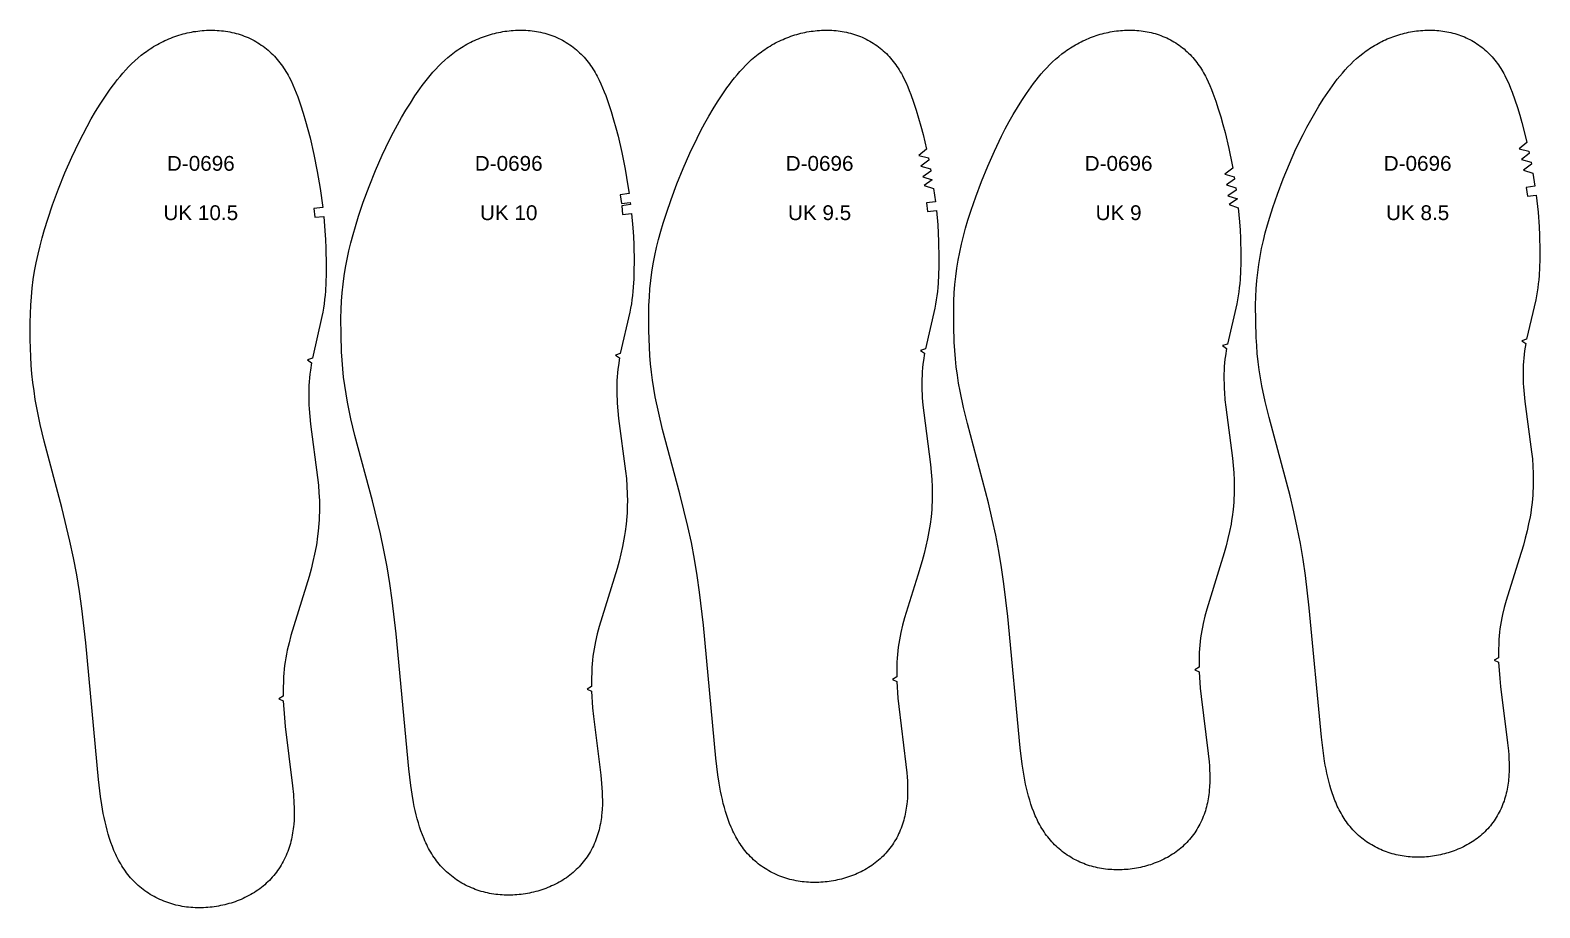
# Model space of a CAD drawing. Header units: millimetres. Extents: x -700 to 1195, y 156 to 469.
# Drawn here: x -270 to 240, y 173 to 469 of the extents above; entities that cross this region are included whole.
import ezdxf

# ---------------------------------------------------------------- set-up
doc = ezdxf.new("R2010")
doc.units = ezdxf.units.MM
doc.layers.add('___H_1', color=18, linetype='Continuous', true_color=0x000000)
doc.layers.add('DEFAULT', color=7, linetype='Continuous', true_color=0xffffff)
doc.styles.add('Arial Regular', font='arial.ttf')

msp = doc.modelspace()

# ---------------------------------------------------------------- linework, layer by layer
at = {"layer": 'DEFAULT', "color": 18, "lineweight": 5, "true_color": 0x000000}
for points in [[(-170.83, 409.22), (-173.81, 408.87), (-173.49, 405.94), (-170.5, 406.24), (-170.06, 401.32), (-169.88, 398.42), (-169.75, 395.53), (-169.65, 389.73), (-169.67, 386.83), (-169.76, 383.93), (-169.93, 381.03), (-170.04, 379.59), (-170.19, 378.15), (-170.36, 376.71), (-170.58, 375.27), (-170.82, 373.85), (-171.1, 372.42), (-174.33, 358.29), (-175.96, 357.75), (-174.61, 356.81), (-175, 354.24), (-175.17, 352.95), (-175.31, 351.66), (-175.41, 350.36), (-175.48, 349.06), (-175.52, 347.76), (-175.54, 346.46), (-175.51, 343.86), (-175.46, 342.56), (-175.39, 341.26), (-175.18, 338.67), (-174.91, 336.08), (-172.53, 318.02), (-172.27, 315.43), (-172.08, 312.84), (-171.96, 310.24), (-171.93, 307.64), (-171.94, 306.34), (-171.98, 305.04), (-172.04, 303.74), (-172.13, 302.44), (-172.36, 299.85), (-172.67, 297.27), (-172.86, 295.98), (-173.07, 294.7), (-173.57, 292.14), (-174.14, 289.6), (-174.76, 287.08), (-175.43, 284.56), (-181.54, 264.67), (-182.21, 262.15), (-182.8, 259.62), (-183.06, 258.34), (-183.29, 257.06), (-183.5, 255.78), (-183.68, 254.49), (-183.83, 253.2), (-183.95, 251.9), (-184.04, 250.61), (-184.11, 249.31), (-184.18, 246.71), (-184.19, 244.1), (-185.67, 243.22), (-184.15, 242.6), (-183.78, 236.82), (-183.51, 233.93), (-181.01, 213.78), (-180.72, 210.9), (-180.53, 208.01), (-180.47, 206.56), (-180.45, 205.11), (-180.46, 203.66), (-180.52, 202.21), (-180.62, 200.76), (-180.69, 200.04), (-180.78, 199.32), (-180.88, 198.61), (-180.99, 197.89), (-181.11, 197.18), (-181.25, 196.47), (-181.41, 195.76), (-181.58, 195.05), (-181.76, 194.35), (-181.96, 193.66), (-182.18, 192.96), (-182.41, 192.28), (-182.66, 191.6), (-182.92, 190.92), (-183.2, 190.26), (-183.5, 189.6), (-183.82, 188.94), (-184.15, 188.3), (-184.49, 187.67), (-184.86, 187.04), (-185.24, 186.42), (-185.64, 185.82), (-186.05, 185.22), (-186.47, 184.64), (-186.92, 184.06), (-187.37, 183.5), (-187.85, 182.95), (-188.33, 182.41), (-188.83, 181.89), (-189.35, 181.38), (-189.88, 180.89), (-190.42, 180.4), (-190.97, 179.94), (-191.54, 179.49), (-192.11, 179.05), (-192.7, 178.62), (-193.3, 178.21), (-193.91, 177.82), (-194.53, 177.44), (-195.15, 177.08), (-195.79, 176.73), (-196.43, 176.39), (-197.08, 176.07), (-197.74, 175.76), (-198.4, 175.47), (-199.07, 175.2), (-199.74, 174.93), (-200.42, 174.68), (-201.11, 174.45), (-201.8, 174.23), (-202.49, 174.02), (-203.19, 173.83), (-203.9, 173.65), (-204.6, 173.49), (-205.31, 173.34), (-206.02, 173.2), (-206.73, 173.08), (-207.45, 172.97), (-208.17, 172.87), (-208.89, 172.79), (-209.61, 172.72), (-210.33, 172.67), (-211.06, 172.64), (-211.78, 172.61), (-212.51, 172.61), (-213.23, 172.61), (-213.95, 172.64), (-214.68, 172.68), (-215.4, 172.73), (-216.12, 172.8), (-216.84, 172.88), (-217.56, 172.98), (-218.28, 173.1), (-218.99, 173.23), (-219.7, 173.38), (-220.41, 173.55), (-221.11, 173.73), (-221.8, 173.93), (-222.5, 174.14), (-223.18, 174.37), (-223.87, 174.62), (-224.54, 174.88), (-225.21, 175.16), (-225.87, 175.45), (-226.53, 175.76), (-227.18, 176.09), (-227.81, 176.43), (-228.45, 176.79), (-229.07, 177.16), (-229.68, 177.55), (-230.28, 177.95), (-230.88, 178.37), (-231.46, 178.8), (-232.03, 179.25), (-232.59, 179.71), (-233.14, 180.18), (-233.68, 180.67), (-234.2, 181.17), (-234.72, 181.68), (-235.21, 182.21), (-235.7, 182.75), (-236.17, 183.3), (-236.63, 183.86), (-237.07, 184.44), (-237.49, 185.02), (-237.91, 185.62), (-238.31, 186.22), (-238.69, 186.84), (-239.07, 187.46), (-239.43, 188.09), (-239.77, 188.72), (-240.11, 189.37), (-240.43, 190.02), (-240.75, 190.67), (-241.04, 191.33), (-241.33, 192), (-241.87, 193.34), (-242.37, 194.7), (-242.83, 196.08), (-243.25, 197.47), (-243.63, 198.86), (-244, 200.27), (-244.33, 201.68), (-244.64, 203.09), (-244.93, 204.51), (-245.42, 207.37), (-245.83, 210.24), (-246.54, 216), (-250.78, 262.2), (-252.15, 273.72), (-252.97, 279.46), (-253.91, 285.18), (-254.98, 290.88), (-256.2, 296.55), (-258.92, 307.83), (-264.88, 330.25), (-266.22, 335.89), (-267.39, 341.57), (-267.9, 344.42), (-268.34, 347.29), (-268.72, 350.16), (-269.03, 353.05), (-269.25, 355.94), (-269.42, 358.83), (-269.6, 364.63), (-269.63, 370.43), (-269.58, 373.33), (-269.46, 376.22), (-269.24, 379.12), (-268.94, 382), (-268.57, 384.88), (-268.12, 387.74), (-267.59, 390.59), (-266.98, 393.43), (-266.3, 396.25), (-265.55, 399.05), (-264.75, 401.83), (-263.65, 405.36), (-262.05, 410.1), (-260.05, 415.55), (-257.9, 420.93), (-255.59, 426.25), (-253.11, 431.49), (-251.79, 434.08), (-250.43, 436.64), (-249.01, 439.16), (-247.53, 441.66), (-246.01, 444.13), (-244.43, 446.56), (-242.79, 448.95), (-241.95, 450.13), (-241.09, 451.3), (-240.2, 452.44), (-239.29, 453.57), (-238.35, 454.68), (-237.38, 455.76), (-236.39, 456.81), (-235.36, 457.83), (-234.3, 458.83), (-233.21, 459.78), (-232.09, 460.7), (-230.94, 461.59), (-230.36, 462.01), (-229.76, 462.43), (-229.16, 462.83), (-228.55, 463.23), (-227.94, 463.61), (-227.31, 463.98), (-226.68, 464.34), (-226.05, 464.68), (-225.4, 465.02), (-224.75, 465.34), (-224.1, 465.65), (-223.44, 465.95), (-222.77, 466.24), (-222.1, 466.51), (-221.43, 466.77), (-220.74, 467.02), (-220.06, 467.26), (-219.37, 467.48), (-218.68, 467.69), (-217.98, 467.89), (-217.28, 468.07), (-216.57, 468.24), (-215.86, 468.4), (-215.15, 468.54), (-214.44, 468.67), (-213.72, 468.78), (-213.01, 468.88), (-212.29, 468.97), (-211.57, 469.04), (-210.84, 469.09), (-210.12, 469.13), (-209.39, 469.16), (-208.67, 469.17), (-207.94, 469.17), (-207.22, 469.15), (-206.5, 469.11), (-205.77, 469.07), (-205.05, 469), (-204.33, 468.92), (-203.61, 468.83), (-202.89, 468.72), (-202.18, 468.59), (-201.47, 468.44), (-200.76, 468.28), (-200.06, 468.1), (-199.36, 467.9), (-198.67, 467.69), (-197.99, 467.45), (-197.31, 467.2), (-196.63, 466.93), (-195.97, 466.65), (-195.31, 466.34), (-194.66, 466.02), (-194.02, 465.68), (-193.39, 465.32), (-192.77, 464.95), (-192.16, 464.56), (-191.56, 464.15), (-190.97, 463.73), (-190.39, 463.3), (-189.82, 462.85), (-189.26, 462.38), (-188.72, 461.9), (-188.19, 461.41), (-187.67, 460.9), (-187.16, 460.39), (-186.67, 459.85), (-186.19, 459.31), (-185.73, 458.75), (-185.28, 458.18), (-184.84, 457.6), (-184.42, 457.01), (-184.02, 456.41), (-183.62, 455.81), (-183.24, 455.19), (-182.87, 454.56), (-182.52, 453.93), (-182.17, 453.29), (-181.52, 452), (-180.91, 450.69), (-180.34, 449.35), (-179.79, 448.01), (-179.28, 446.65), (-178.32, 443.92), (-177.43, 441.16), (-176.6, 438.38), (-175.81, 435.59), (-175.09, 432.78), (-173.8, 427.13), (-172.67, 421.44), (-171.72, 415.72)], [(-67.34, 413.93), (-70.31, 413.51), (-69.92, 410.58), (-66.94, 410.95), (-66.85, 410.21), (-69.83, 409.85), (-69.51, 406.92), (-66.52, 407.23), (-66.08, 402.34), (-65.9, 399.49), (-65.77, 396.63), (-65.67, 390.91), (-65.69, 388.05), (-65.78, 385.19), (-65.94, 382.33), (-66.06, 380.91), (-66.2, 379.48), (-66.37, 378.06), (-66.58, 376.65), (-66.83, 375.24), (-67.11, 373.84), (-70.3, 359.9), (-71.93, 359.36), (-70.58, 358.42), (-70.97, 355.89), (-71.13, 354.62), (-71.27, 353.34), (-71.37, 352.06), (-71.44, 350.78), (-71.48, 349.5), (-71.5, 348.22), (-71.47, 345.66), (-71.42, 344.37), (-71.35, 343.09), (-71.14, 340.54), (-70.87, 337.99), (-68.52, 320.2), (-68.26, 317.64), (-68.07, 315.09), (-67.96, 312.53), (-67.93, 309.96), (-67.94, 308.68), (-67.98, 307.4), (-68.04, 306.12), (-68.12, 304.84), (-68.35, 302.29), (-68.66, 299.74), (-68.85, 298.47), (-69.06, 297.21), (-69.55, 294.69), (-70.12, 292.19), (-70.73, 289.7), (-71.39, 287.22), (-77.44, 267.62), (-78.1, 265.14), (-78.68, 262.65), (-78.94, 261.39), (-79.17, 260.13), (-79.38, 258.87), (-79.56, 257.6), (-79.7, 256.32), (-79.82, 255.05), (-79.92, 253.77), (-79.98, 252.49), (-80.05, 249.92), (-80.06, 247.36), (-81.54, 246.48), (-80.03, 245.86), (-79.65, 240.15), (-79.39, 237.3), (-76.91, 217.43), (-76.63, 214.59), (-76.52, 213.16), (-76.43, 211.73), (-76.38, 210.3), (-76.36, 208.87), (-76.37, 207.44), (-76.43, 206.01), (-76.54, 204.59), (-76.61, 203.88), (-76.69, 203.17), (-76.79, 202.46), (-76.9, 201.75), (-77.03, 201.05), (-77.17, 200.35), (-77.32, 199.65), (-77.49, 198.96), (-77.67, 198.26), (-77.87, 197.58), (-78.09, 196.9), (-78.32, 196.22), (-78.56, 195.55), (-78.83, 194.89), (-79.11, 194.23), (-79.4, 193.58), (-79.72, 192.94), (-80.05, 192.3), (-80.39, 191.68), (-80.75, 191.06), (-81.13, 190.45), (-81.52, 189.86), (-81.93, 189.27), (-82.36, 188.7), (-82.8, 188.13), (-83.25, 187.58), (-83.72, 187.04), (-84.2, 186.51), (-84.7, 186), (-85.21, 185.5), (-85.73, 185.01), (-86.26, 184.54), (-86.81, 184.08), (-87.37, 183.64), (-87.94, 183.21), (-88.52, 182.79), (-89.12, 182.39), (-89.72, 182), (-90.33, 181.63), (-90.95, 181.27), (-91.57, 180.93), (-92.21, 180.6), (-92.85, 180.29), (-93.5, 179.98), (-94.15, 179.7), (-94.81, 179.43), (-95.48, 179.17), (-96.15, 178.92), (-96.83, 178.69), (-97.51, 178.48), (-98.2, 178.28), (-98.89, 178.09), (-99.58, 177.91), (-100.28, 177.75), (-100.97, 177.6), (-101.68, 177.47), (-102.38, 177.35), (-103.09, 177.24), (-103.8, 177.15), (-104.51, 177.07), (-105.22, 177), (-105.93, 176.95), (-106.64, 176.91), (-107.36, 176.89), (-108.07, 176.88), (-108.79, 176.89), (-109.5, 176.91), (-110.22, 176.95), (-110.93, 177), (-111.64, 177.07), (-112.35, 177.15), (-113.06, 177.25), (-113.77, 177.36), (-114.47, 177.49), (-115.17, 177.64), (-115.87, 177.8), (-116.56, 177.98), (-117.25, 178.17), (-117.93, 178.38), (-118.61, 178.6), (-119.29, 178.84), (-119.95, 179.1), (-120.62, 179.37), (-121.27, 179.66), (-121.92, 179.96), (-122.56, 180.28), (-123.19, 180.61), (-123.81, 180.96), (-124.43, 181.33), (-125.04, 181.71), (-125.63, 182.1), (-126.22, 182.51), (-126.8, 182.93), (-127.36, 183.37), (-127.92, 183.82), (-128.46, 184.29), (-128.99, 184.77), (-129.51, 185.26), (-130.02, 185.76), (-130.51, 186.28), (-130.99, 186.81), (-131.46, 187.35), (-131.91, 187.91), (-132.35, 188.47), (-132.78, 189.05), (-133.19, 189.63), (-133.59, 190.22), (-133.97, 190.83), (-134.34, 191.44), (-134.7, 192.06), (-135.05, 192.68), (-135.38, 193.32), (-135.71, 193.95), (-136.02, 194.6), (-136.31, 195.25), (-136.6, 195.9), (-137.14, 197.23), (-137.63, 198.57), (-138.08, 199.93), (-138.5, 201.3), (-138.89, 202.67), (-139.25, 204.06), (-139.59, 205.45), (-139.9, 206.84), (-140.18, 208.24), (-140.66, 211.06), (-141.07, 213.89), (-141.78, 219.57), (-145.98, 265.15), (-147.34, 276.51), (-148.15, 282.17), (-149.09, 287.82), (-150.15, 293.44), (-151.35, 299.03), (-154.05, 310.15), (-159.95, 332.26), (-161.28, 337.83), (-162.44, 343.43), (-162.94, 346.25), (-163.38, 349.07), (-163.75, 351.91), (-164.06, 354.75), (-164.28, 357.61), (-164.44, 360.46), (-164.62, 366.18), (-164.65, 371.9), (-164.6, 374.76), (-164.47, 377.62), (-164.26, 380.47), (-163.96, 383.32), (-163.59, 386.15), (-163.14, 388.98), (-162.62, 391.79), (-162.01, 394.58), (-161.34, 397.36), (-160.59, 400.13), (-159.79, 402.87), (-158.7, 406.35), (-157.11, 411.03), (-155.13, 416.39), (-153.01, 421.7), (-150.72, 426.95), (-148.25, 432.11), (-146.95, 434.66), (-145.6, 437.18), (-144.19, 439.67), (-142.73, 442.13), (-141.22, 444.56), (-139.66, 446.95), (-138.04, 449.31), (-137.2, 450.47), (-136.35, 451.62), (-135.47, 452.74), (-134.56, 453.85), (-133.63, 454.94), (-132.67, 456), (-131.69, 457.04), (-130.67, 458.04), (-129.62, 459.02), (-128.55, 459.96), (-127.44, 460.86), (-126.3, 461.73), (-125.72, 462.15), (-125.13, 462.56), (-124.54, 462.95), (-123.94, 463.34), (-123.33, 463.71), (-122.71, 464.08), (-122.09, 464.43), (-121.46, 464.77), (-120.83, 465.1), (-120.18, 465.42), (-119.54, 465.72), (-118.89, 466.01), (-118.23, 466.29), (-117.57, 466.56), (-116.9, 466.82), (-116.23, 467.06), (-115.55, 467.3), (-114.87, 467.51), (-114.18, 467.72), (-113.5, 467.91), (-112.8, 468.09), (-112.11, 468.26), (-111.41, 468.41), (-110.71, 468.55), (-110, 468.68), (-109.3, 468.79), (-108.59, 468.89), (-107.88, 468.97), (-107.17, 469.04), (-106.45, 469.1), (-105.74, 469.14), (-105.03, 469.16), (-104.31, 469.17), (-103.6, 469.17), (-102.88, 469.15), (-102.17, 469.12), (-101.45, 469.07), (-100.74, 469.01), (-100.03, 468.93), (-99.32, 468.84), (-98.61, 468.73), (-97.91, 468.6), (-97.21, 468.46), (-96.51, 468.3), (-95.82, 468.13), (-95.13, 467.94), (-94.45, 467.72), (-93.77, 467.5), (-93.1, 467.25), (-92.43, 466.99), (-91.77, 466.71), (-91.12, 466.41), (-90.48, 466.09), (-89.85, 465.76), (-89.23, 465.41), (-88.61, 465.04), (-88.01, 464.66), (-87.41, 464.27), (-86.83, 463.85), (-86.25, 463.43), (-85.69, 462.98), (-85.14, 462.53), (-84.6, 462.06), (-84.07, 461.57), (-83.56, 461.08), (-83.06, 460.57), (-82.57, 460.05), (-82.1, 459.51), (-81.64, 458.96), (-81.19, 458.41), (-80.76, 457.84), (-80.34, 457.26), (-79.94, 456.67), (-79.54, 456.07), (-79.16, 455.46), (-78.8, 454.85), (-78.45, 454.23), (-78.1, 453.6), (-77.46, 452.32), (-76.85, 451.03), (-76.28, 449.72), (-75.74, 448.39), (-75.23, 447.05), (-74.28, 444.36), (-73.39, 441.64), (-72.57, 438.9), (-71.79, 436.14), (-71.07, 433.38), (-69.79, 427.8), (-68.67, 422.19), (-67.72, 416.55)], [(33.12, 428.92), (30.5, 426.84), (33.74, 425.99), (33.89, 425.25), (31.23, 423.22), (34.45, 422.31), (34.58, 421.57), (31.87, 419.59), (35.07, 418.61), (32.34, 416.67), (35.53, 415.64), (36.13, 411.18), (33.15, 410.82), (33.48, 407.89), (36.46, 408.2), (36.9, 403.37), (37.08, 400.55), (37.21, 397.73), (37.31, 392.09), (37.29, 389.27), (37.21, 386.45), (37.05, 383.63), (36.93, 382.23), (36.79, 380.82), (36.62, 379.42), (36.41, 378.03), (36.17, 376.64), (35.89, 375.25), (32.73, 361.51), (31.1, 360.97), (32.45, 360.03), (32.07, 357.53), (31.9, 356.28), (31.77, 355.02), (31.67, 353.77), (31.6, 352.5), (31.56, 351.24), (31.54, 349.98), (31.57, 347.45), (31.62, 346.19), (31.69, 344.93), (31.9, 342.41), (32.16, 339.9), (34.49, 322.37), (34.74, 319.85), (34.93, 317.33), (35.04, 314.81), (35.08, 312.29), (35.06, 311.02), (35.03, 309.76), (34.97, 308.5), (34.88, 307.24), (34.66, 304.72), (34.35, 302.21), (34.16, 300.96), (33.95, 299.72), (33.47, 297.24), (32.91, 294.78), (32.3, 292.32), (31.65, 289.88), (30.19, 285.04), (25.66, 270.58), (25.01, 268.14), (24.43, 265.68), (24.18, 264.44), (23.95, 263.2), (23.74, 261.95), (23.57, 260.7), (23.42, 259.45), (23.3, 258.19), (23.21, 256.93), (23.14, 255.67), (23.07, 253.14), (23.06, 250.62), (21.58, 249.73), (23.1, 249.11), (23.47, 243.48), (23.73, 240.68), (26.19, 221.08), (26.47, 218.27), (26.57, 216.86), (26.66, 215.46), (26.71, 214.05), (26.73, 212.64), (26.72, 211.23), (26.66, 209.82), (26.55, 208.41), (26.48, 207.71), (26.39, 207.01), (26.3, 206.31), (26.19, 205.61), (26.06, 204.92), (25.92, 204.23), (25.77, 203.54), (25.6, 202.86), (25.42, 202.18), (25.22, 201.5), (25, 200.83), (24.77, 200.16), (24.53, 199.5), (24.27, 198.85), (23.99, 198.2), (23.69, 197.56), (23.38, 196.93), (23.05, 196.3), (22.71, 195.69), (22.35, 195.08), (21.98, 194.49), (21.59, 193.9), (21.18, 193.32), (20.76, 192.76), (20.32, 192.2), (19.87, 191.66), (19.41, 191.13), (18.93, 190.61), (18.44, 190.1), (17.94, 189.61), (17.42, 189.13), (16.89, 188.67), (16.35, 188.22), (15.79, 187.78), (15.23, 187.36), (14.65, 186.95), (14.07, 186.56), (13.47, 186.18), (12.87, 185.82), (12.26, 185.47), (11.64, 185.13), (11.01, 184.81), (10.38, 184.5), (9.74, 184.2), (9.09, 183.92), (8.44, 183.66), (7.78, 183.4), (7.12, 183.16), (6.45, 182.94), (5.78, 182.73), (5.1, 182.53), (4.42, 182.34), (3.74, 182.17), (3.05, 182.01), (2.36, 181.87), (1.67, 181.73), (0.97, 181.61), (0.28, 181.51), (-0.42, 181.42), (-1.12, 181.34), (-1.83, 181.27), (-2.53, 181.22), (-3.23, 181.19), (-3.94, 181.17), (-4.64, 181.16), (-5.35, 181.16), (-6.05, 181.19), (-6.76, 181.22), (-7.46, 181.27), (-8.16, 181.34), (-8.86, 181.42), (-9.56, 181.52), (-10.26, 181.63), (-10.95, 181.75), (-11.64, 181.9), (-12.33, 182.05), (-13.02, 182.22), (-13.7, 182.41), (-14.37, 182.62), (-15.04, 182.83), (-15.71, 183.07), (-16.37, 183.32), (-17.02, 183.58), (-17.67, 183.86), (-18.31, 184.16), (-18.94, 184.47), (-19.57, 184.8), (-20.18, 185.14), (-20.79, 185.5), (-21.39, 185.87), (-21.98, 186.25), (-22.56, 186.66), (-23.13, 187.07), (-23.69, 187.5), (-24.24, 187.94), (-24.78, 188.4), (-25.31, 188.87), (-25.82, 189.35), (-26.32, 189.85), (-26.81, 190.36), (-27.29, 190.88), (-27.75, 191.41), (-28.2, 191.95), (-28.64, 192.51), (-29.06, 193.07), (-29.47, 193.64), (-29.87, 194.23), (-30.25, 194.82), (-30.62, 195.42), (-30.98, 196.03), (-31.32, 196.64), (-31.66, 197.26), (-31.98, 197.89), (-32.29, 198.53), (-32.58, 199.17), (-32.87, 199.81), (-33.4, 201.12), (-33.89, 202.44), (-34.34, 203.78), (-34.76, 205.13), (-35.14, 206.48), (-35.51, 207.85), (-35.84, 209.22), (-36.15, 210.59), (-36.43, 211.97), (-36.91, 214.75), (-37.32, 217.55), (-38.02, 223.15), (-42.19, 268.1), (-43.53, 279.3), (-44.33, 284.89), (-45.26, 290.45), (-46.31, 296), (-47.5, 301.51), (-50.17, 312.48), (-56.02, 334.28), (-57.34, 339.77), (-58.48, 345.29), (-58.98, 348.07), (-59.42, 350.86), (-59.79, 353.65), (-60.08, 356.46), (-60.3, 359.27), (-60.46, 362.09), (-60.64, 367.73), (-60.67, 373.37), (-60.62, 376.19), (-60.49, 379.01), (-60.28, 381.82), (-59.98, 384.63), (-59.61, 387.43), (-59.17, 390.21), (-58.64, 392.99), (-58.04, 395.74), (-57.37, 398.48), (-56.63, 401.21), (-55.84, 403.91), (-54.76, 407.34), (-53.18, 411.95), (-51.22, 417.24), (-49.11, 422.47), (-46.84, 427.64), (-44.4, 432.73), (-43.11, 435.24), (-41.77, 437.72), (-40.38, 440.17), (-38.93, 442.59), (-37.43, 444.98), (-35.88, 447.34), (-34.28, 449.66), (-33.45, 450.81), (-32.6, 451.93), (-31.73, 453.04), (-30.84, 454.13), (-29.92, 455.2), (-28.97, 456.25), (-27.99, 457.26), (-26.98, 458.25), (-25.95, 459.21), (-24.88, 460.13), (-23.79, 461.02), (-22.66, 461.87), (-22.09, 462.28), (-21.51, 462.68), (-20.92, 463.07), (-20.32, 463.45), (-19.72, 463.82), (-19.11, 464.18), (-18.5, 464.52), (-17.88, 464.86), (-17.25, 465.18), (-16.62, 465.49), (-15.98, 465.79), (-15.33, 466.07), (-14.68, 466.35), (-14.03, 466.61), (-13.37, 466.86), (-12.71, 467.1), (-12.04, 467.33), (-11.37, 467.55), (-10.69, 467.75), (-10.01, 467.94), (-9.33, 468.11), (-8.64, 468.28), (-7.95, 468.43), (-7.26, 468.56), (-6.57, 468.69), (-5.87, 468.8), (-5.17, 468.89), (-4.47, 468.97), (-3.77, 469.04), (-3.07, 469.1), (-2.36, 469.13), (-1.66, 469.16), (-0.95, 469.17), (-0.25, 469.17), (0.46, 469.15), (1.16, 469.12), (1.87, 469.07), (2.57, 469.01), (3.27, 468.94), (3.97, 468.85), (4.67, 468.74), (5.36, 468.62), (6.06, 468.48), (6.74, 468.33), (7.43, 468.16), (8.11, 467.97), (8.78, 467.76), (9.45, 467.54), (10.11, 467.3), (10.77, 467.04), (11.42, 466.76), (12.06, 466.47), (12.7, 466.16), (13.32, 465.84), (13.94, 465.49), (14.55, 465.14), (15.14, 464.76), (15.73, 464.37), (16.31, 463.97), (16.88, 463.55), (17.43, 463.12), (17.98, 462.67), (18.51, 462.21), (19.04, 461.74), (19.55, 461.25), (20.04, 460.75), (20.53, 460.24), (21, 459.71), (21.45, 459.17), (21.9, 458.63), (22.33, 458.07), (22.74, 457.5), (23.14, 456.92), (23.53, 456.33), (23.91, 455.73), (24.27, 455.13), (24.62, 454.52), (24.96, 453.9), (25.61, 452.64), (26.21, 451.37), (26.78, 450.08), (27.31, 448.77), (27.82, 447.45), (28.76, 444.79), (29.64, 442.11), (30.46, 439.41), (31.23, 436.7), (31.95, 433.97)], [(134.76, 363.12), (133.13, 362.58), (134.48, 361.64), (134.1, 359.18), (133.94, 357.95), (133.8, 356.71), (133.7, 355.47), (133.64, 354.23), (133.6, 352.98), (133.58, 351.74), (133.61, 349.25), (133.66, 348.01), (133.73, 346.77), (133.93, 344.29), (134.2, 341.81), (136.5, 324.54), (136.75, 322.07), (136.94, 319.58), (137.05, 317.1), (137.08, 314.61), (137.07, 313.36), (137.03, 312.12), (136.97, 310.88), (136.89, 309.64), (136.66, 307.16), (136.36, 304.69), (136.17, 303.46), (135.97, 302.23), (135.49, 299.79), (134.93, 297.36), (134.33, 294.95), (133.68, 292.54), (132.25, 287.78), (127.76, 273.53), (127.11, 271.13), (126.55, 268.71), (126.29, 267.49), (126.06, 266.27), (125.86, 265.04), (125.69, 263.81), (125.54, 262.57), (125.43, 261.33), (125.34, 260.09), (125.27, 258.85), (125.2, 256.36), (125.19, 253.87), (123.71, 252.99), (125.23, 252.37), (125.59, 246.82), (125.85, 244.05), (128.29, 224.73), (128.56, 221.96), (128.67, 220.57), (128.75, 219.18), (128.8, 217.79), (128.82, 216.4), (128.8, 215.01), (128.74, 213.62), (128.64, 212.23), (128.56, 211.54), (128.48, 210.85), (128.38, 210.16), (128.27, 209.48), (128.15, 208.79), (128.01, 208.11), (127.85, 207.43), (127.69, 206.76), (127.5, 206.09), (127.31, 205.42), (127.09, 204.76), (126.86, 204.1), (126.62, 203.45), (126.36, 202.81), (126.08, 202.17), (125.79, 201.54), (125.48, 200.92), (125.15, 200.31), (124.81, 199.7), (124.46, 199.1), (124.08, 198.52), (123.7, 197.94), (123.29, 197.37), (122.88, 196.82), (122.45, 196.27), (122, 195.74), (121.54, 195.22), (121.07, 194.71), (120.58, 194.21), (120.08, 193.73), (119.57, 193.26), (119.04, 192.8), (118.51, 192.36), (117.96, 191.94), (117.4, 191.52), (116.83, 191.12), (116.25, 190.74), (115.67, 190.36), (115.07, 190), (114.47, 189.66), (113.85, 189.33), (113.23, 189.01), (112.61, 188.71), (111.98, 188.42), (111.34, 188.15), (110.69, 187.89), (110.04, 187.64), (109.39, 187.4), (108.73, 187.18), (108.07, 186.97), (107.4, 186.78), (106.73, 186.6), (106.05, 186.43), (105.38, 186.27), (104.7, 186.13), (104.01, 186), (103.33, 185.88), (102.64, 185.78), (101.95, 185.69), (101.26, 185.61), (100.57, 185.55), (99.87, 185.5), (99.18, 185.46), (98.49, 185.44), (97.79, 185.43), (97.09, 185.44), (96.4, 185.46), (95.7, 185.5), (95.01, 185.54), (94.32, 185.61), (93.63, 185.69), (92.94, 185.78), (92.25, 185.89), (91.57, 186.01), (90.88, 186.15), (90.21, 186.31), (89.53, 186.47), (88.86, 186.66), (88.19, 186.85), (87.53, 187.07), (86.87, 187.29), (86.22, 187.54), (85.58, 187.79), (84.94, 188.07), (84.3, 188.36), (83.68, 188.66), (83.06, 188.98), (82.45, 189.32), (81.85, 189.67), (81.26, 190.03), (80.67, 190.41), (80.1, 190.8), (79.53, 191.21), (78.98, 191.63), (78.44, 192.07), (77.9, 192.51), (77.38, 192.98), (76.87, 193.45), (76.38, 193.93), (75.89, 194.43), (75.42, 194.94), (74.96, 195.46), (74.51, 196), (74.08, 196.54), (73.65, 197.09), (73.25, 197.66), (72.85, 198.23), (72.47, 198.81), (72.1, 199.4), (71.74, 200), (71.4, 200.6), (71.07, 201.21), (70.75, 201.83), (70.45, 202.46), (70.15, 203.09), (69.87, 203.72), (69.6, 204.36), (69.34, 205.01), (68.85, 206.31), (68.4, 207.63), (67.99, 208.96), (67.6, 210.29), (67.24, 211.64), (66.91, 212.99), (66.6, 214.34), (66.32, 215.7), (66.07, 217.07), (65.84, 218.44), (65.43, 221.2), (64.73, 226.72), (60.61, 271.04), (59.28, 282.09), (58.48, 287.6), (57.57, 293.09), (56.53, 298.56), (55.35, 303.99), (54.07, 309.41), (46.91, 336.3), (45.61, 341.71), (44.47, 347.15), (43.98, 349.89), (43.55, 352.64), (43.18, 355.4), (42.89, 358.17), (42.67, 360.94), (42.51, 363.72), (42.34, 369.28), (42.31, 374.84), (42.37, 377.63), (42.49, 380.4), (42.7, 383.18), (43, 385.94), (43.37, 388.7), (43.81, 391.45), (44.33, 394.18), (44.93, 396.9), (45.59, 399.6), (46.33, 402.28), (47.11, 404.95), (48.18, 408.31), (49.75, 412.87), (51.69, 418.09), (53.78, 423.24), (56.03, 428.33), (58.45, 433.34), (59.73, 435.82), (61.06, 438.26), (62.44, 440.68), (63.87, 443.06), (65.36, 445.41), (66.89, 447.74), (68.48, 450.02), (69.3, 451.14), (70.14, 452.25), (71, 453.34), (71.89, 454.42), (72.8, 455.47), (73.74, 456.49), (74.71, 457.49), (75.7, 458.46), (76.73, 459.4), (77.78, 460.31), (78.87, 461.18), (79.98, 462.02), (80.55, 462.42), (81.12, 462.81), (81.7, 463.19), (82.29, 463.56), (82.89, 463.93), (83.49, 464.27), (84.09, 464.61), (84.71, 464.94), (85.33, 465.26), (85.95, 465.56), (86.58, 465.85), (87.22, 466.14), (87.86, 466.41), (88.51, 466.66), (89.16, 466.91), (89.81, 467.15), (90.47, 467.37), (91.13, 467.58), (91.8, 467.78), (92.47, 467.96), (93.14, 468.13), (93.82, 468.29), (94.5, 468.44), (95.18, 468.58), (95.87, 468.7), (96.56, 468.8), (97.25, 468.9), (97.94, 468.98), (98.63, 469.04), (99.32, 469.1), (100.02, 469.14), (100.71, 469.16), (101.41, 469.17), (102.1, 469.17), (102.8, 469.15), (103.49, 469.12), (104.19, 469.08), (104.88, 469.02), (105.57, 468.94), (106.26, 468.86), (106.95, 468.75), (107.64, 468.63), (108.32, 468.5), (109, 468.35), (109.67, 468.18), (110.34, 468), (111.01, 467.79), (111.67, 467.58), (112.32, 467.34), (112.97, 467.09), (113.61, 466.82), (114.25, 466.54), (114.87, 466.23), (115.49, 465.92), (116.1, 465.58), (116.7, 465.23), (117.29, 464.86), (117.88, 464.48), (118.45, 464.09), (119.01, 463.68), (119.56, 463.25), (120.1, 462.82), (120.63, 462.36), (121.15, 461.9), (121.65, 461.42), (122.15, 460.93), (122.63, 460.43), (123.09, 459.91), (123.55, 459.39), (123.98, 458.85), (124.41, 458.3), (124.82, 457.74), (125.22, 457.17), (125.61, 456.59), (125.98, 456), (126.35, 455.41), (126.69, 454.81), (127.03, 454.2), (127.36, 453.59), (127.67, 452.96), (128.27, 451.71), (128.83, 450.44), (129.36, 449.15), (129.87, 447.85), (130.81, 445.23), (131.68, 442.59), (132.49, 439.93), (133.25, 437.26), (133.96, 434.57), (135.23, 429.15), (136.33, 423.69), (136.54, 422.53), (133.84, 420.55), (137.04, 419.57), (137.16, 418.83), (134.42, 416.9), (137.61, 415.87), (137.72, 415.12), (134.94, 413.25), (138.11, 412.15), (135.3, 410.32), (138.44, 409.17), (138.88, 404.39), (139.06, 401.62), (139.19, 398.84), (139.29, 393.27), (139.27, 390.49), (139.19, 387.71), (139.03, 384.93), (138.92, 383.54), (138.78, 382.16), (138.61, 380.78), (138.4, 379.4), (138.16, 378.03), (137.89, 376.67)], [(235.93, 431.19), (233.33, 429.08), (236.57, 428.26), (236.72, 427.52), (234.07, 425.47), (237.3, 424.58), (237.44, 423.84), (234.75, 421.85), (237.95, 420.88), (238.64, 416.44), (235.67, 416.01), (236.07, 413.09), (239.04, 413.46), (239.67, 407.62), (240.04, 402.68), (240.17, 399.94), (240.27, 394.45), (240.25, 391.71), (240.17, 388.97), (240.02, 386.23), (239.91, 384.86), (239.77, 383.5), (239.6, 382.14), (239.4, 380.78), (239.16, 379.43), (238.89, 378.09), (235.79, 364.73), (234.15, 364.19), (235.5, 363.25), (235.13, 360.83), (234.97, 359.61), (234.84, 358.39), (234.74, 357.17), (234.67, 355.95), (234.64, 354.72), (234.62, 353.5), (234.65, 351.05), (234.7, 349.82), (234.77, 348.6), (234.97, 346.16), (235.23, 343.72), (237.51, 326.71), (237.76, 324.28), (237.94, 321.83), (238.05, 319.38), (238.08, 316.93), (238.07, 315.71), (238.03, 314.48), (237.97, 313.26), (237.89, 312.04), (237.67, 309.59), (237.37, 307.16), (237.19, 305.95), (236.98, 304.74), (236.5, 302.34), (235.96, 299.95), (235.36, 297.57), (234.72, 295.2), (233.3, 290.51), (228.86, 276.49), (228.22, 274.12), (227.66, 271.74), (227.41, 270.54), (227.18, 269.33), (226.98, 268.13), (226.81, 266.91), (226.67, 265.7), (226.55, 264.48), (226.46, 263.25), (226.39, 262.03), (226.32, 259.58), (226.31, 257.13), (224.84, 256.25), (226.35, 255.63), (226.72, 250.15), (226.98, 247.42), (229.39, 228.37), (229.66, 225.64), (229.76, 224.27), (229.84, 222.91), (229.89, 221.54), (229.91, 220.16), (229.89, 218.79), (229.83, 217.42), (229.78, 216.74), (229.72, 216.06), (229.65, 215.37), (229.57, 214.69), (229.47, 214.02), (229.36, 213.34), (229.23, 212.67), (229.09, 211.99), (228.94, 211.33), (228.77, 210.66), (228.59, 210), (228.39, 209.34), (228.18, 208.69), (227.95, 208.05), (227.71, 207.41), (227.45, 206.77), (227.17, 206.14), (226.88, 205.52), (226.58, 204.91), (226.25, 204.31), (225.91, 203.71), (225.56, 203.13), (225.19, 202.55), (224.81, 201.98), (224.41, 201.42), (223.99, 200.88), (223.57, 200.34), (223.12, 199.82), (222.67, 199.31), (222.2, 198.81), (221.72, 198.32), (221.22, 197.84), (220.72, 197.38), (220.2, 196.94), (219.67, 196.5), (219.12, 196.08), (218.57, 195.68), (218.01, 195.29), (217.44, 194.91), (216.86, 194.54), (216.27, 194.19), (215.67, 193.86), (215.07, 193.53), (214.46, 193.22), (213.84, 192.92), (213.21, 192.64), (212.58, 192.37), (211.95, 192.12), (211.31, 191.87), (210.66, 191.64), (210.01, 191.43), (209.36, 191.22), (208.7, 191.03), (208.03, 190.85), (207.37, 190.69), (206.7, 190.54), (206.03, 190.4), (205.36, 190.27), (204.68, 190.15), (204, 190.05), (203.32, 189.96), (202.64, 189.89), (201.96, 189.82), (201.28, 189.77), (200.59, 189.74), (199.91, 189.72), (199.22, 189.71), (198.54, 189.71), (197.85, 189.73), (197.17, 189.77), (196.48, 189.82), (195.8, 189.88), (195.12, 189.96), (194.44, 190.05), (193.76, 190.15), (193.09, 190.27), (192.41, 190.41), (191.74, 190.56), (191.08, 190.72), (190.42, 190.9), (189.76, 191.09), (189.1, 191.3), (188.45, 191.52), (187.81, 191.76), (187.17, 192.01), (186.54, 192.28), (185.92, 192.56), (185.3, 192.86), (184.69, 193.17), (184.08, 193.5), (183.49, 193.84), (182.9, 194.2), (182.33, 194.57), (181.76, 194.95), (181.2, 195.35), (180.65, 195.76), (180.12, 196.19), (179.59, 196.63), (179.07, 197.08), (178.57, 197.54), (178.07, 198.02), (177.59, 198.51), (177.12, 199.01), (176.67, 199.52), (176.22, 200.04), (175.79, 200.57), (175.37, 201.12), (174.97, 201.67), (174.57, 202.23), (174.19, 202.8), (173.83, 203.38), (173.47, 203.97), (173.13, 204.56), (172.8, 205.17), (172.48, 205.77), (172.18, 206.39), (171.88, 207.01), (171.6, 207.63), (171.33, 208.26), (171.07, 208.9), (170.59, 210.18), (170.14, 211.48), (169.73, 212.78), (169.35, 214.1), (168.99, 215.43), (168.66, 216.76), (168.35, 218.09), (168.07, 219.44), (167.82, 220.78), (167.59, 222.14), (167.19, 224.85), (166.49, 230.29), (162.41, 273.99), (161.09, 284.89), (160.3, 290.32), (159.39, 295.73), (158.36, 301.11), (157.19, 306.47), (155.93, 311.81), (148.84, 338.31), (147.55, 343.65), (146.42, 349.02), (145.94, 351.72), (145.51, 354.42), (145.15, 357.14), (144.86, 359.87), (144.65, 362.61), (144.49, 365.35), (144.32, 370.83), (144.29, 376.32), (144.35, 379.06), (144.47, 381.8), (144.69, 384.53), (144.98, 387.26), (145.35, 389.98), (145.79, 392.69), (146.3, 395.38), (146.89, 398.06), (147.56, 400.72), (148.29, 403.36), (149.07, 405.99), (150.11, 409.28), (151.68, 413.8), (153.61, 418.93), (155.68, 424.01), (157.91, 429.03), (160.31, 433.96), (161.57, 436.4), (162.88, 438.8), (164.25, 441.18), (165.68, 443.53), (167.15, 445.84), (168.66, 448.13), (170.24, 450.37), (171.05, 451.48), (171.88, 452.57), (172.74, 453.64), (173.61, 454.7), (174.52, 455.73), (175.45, 456.73), (176.41, 457.72), (177.39, 458.67), (178.41, 459.59), (179.45, 460.48), (180.52, 461.34), (181.62, 462.16), (182.18, 462.55), (182.75, 462.94), (183.32, 463.31), (183.91, 463.68), (184.49, 464.03), (185.09, 464.37), (185.69, 464.7), (186.29, 465.03), (186.9, 465.33), (187.52, 465.63), (188.14, 465.92), (188.77, 466.2), (189.41, 466.46), (190.04, 466.71), (190.68, 466.96), (191.33, 467.19), (191.98, 467.4), (192.63, 467.61), (193.29, 467.8), (193.95, 467.98), (194.62, 468.15), (195.29, 468.31), (195.96, 468.46), (196.63, 468.59), (197.31, 468.71), (197.98, 468.81), (198.66, 468.9), (199.34, 468.98), (200.03, 469.05), (200.71, 469.1), (201.39, 469.14), (202.08, 469.16), (202.77, 469.17), (203.45, 469.17), (204.14, 469.15), (204.82, 469.12), (205.51, 469.08), (206.19, 469.02), (206.87, 468.95), (207.55, 468.86), (208.23, 468.76), (208.91, 468.65), (209.58, 468.52), (210.25, 468.37), (210.92, 468.2), (211.58, 468.02), (212.23, 467.83), (212.89, 467.62), (213.53, 467.39), (214.17, 467.14), (214.81, 466.88), (215.43, 466.6), (216.05, 466.3), (216.66, 465.99), (217.26, 465.67), (217.86, 465.32), (218.44, 464.96), (219.02, 464.59), (219.58, 464.2), (220.14, 463.8), (220.69, 463.39), (221.22, 462.96), (221.75, 462.52), (222.26, 462.06), (222.76, 461.59), (223.25, 461.11), (223.72, 460.62), (224.19, 460.11), (224.64, 459.6), (225.07, 459.07), (225.5, 458.53), (225.91, 457.98), (226.3, 457.42), (226.69, 456.85), (227.06, 456.27), (227.42, 455.69), (227.77, 455.1), (228.1, 454.5), (228.42, 453.9), (228.74, 453.29), (229.33, 452.05), (229.89, 450.8), (230.42, 449.53), (230.92, 448.25), (231.85, 445.67), (232.71, 443.07), (233.52, 440.45), (234.22, 438), (235.47, 433.18)]]:
    msp.add_lwpolyline(points, close=True, dxfattribs=at)

# ---------------------------------------------------------------- texts
at = {"layer": '___H_1', "color": 3, "true_color": 0x00ff00, "char_height": 5, "attachment_point": 2, "style": 'Arial Regular'}
for s, insert, width in [('\\P{\\fArial;D-0696}\\P\\P{\\fArial;UK 10.5}', (-212, 435), 58.6413), ('\\P{\\fArial;D-0696}\\P\\P{\\fArial;UK 10}', (-108, 435), 53.913), ('\\P{\\fArial;D-0696}\\P\\P{\\fArial;UK 9.5}', (-3, 435), 53.913), ('\\P{\\fArial;D-0696}\\P\\P{\\fArial;UK 9}', (98, 435), 53.913), ('\\P{\\fArial;D-0696}\\P\\P{\\fArial;UK 8.5}', (199, 435), 53.913)]:
    msp.add_mtext(s, dxfattribs=dict(at, insert=insert, width=width))

doc.saveas('drawing.dxf')
